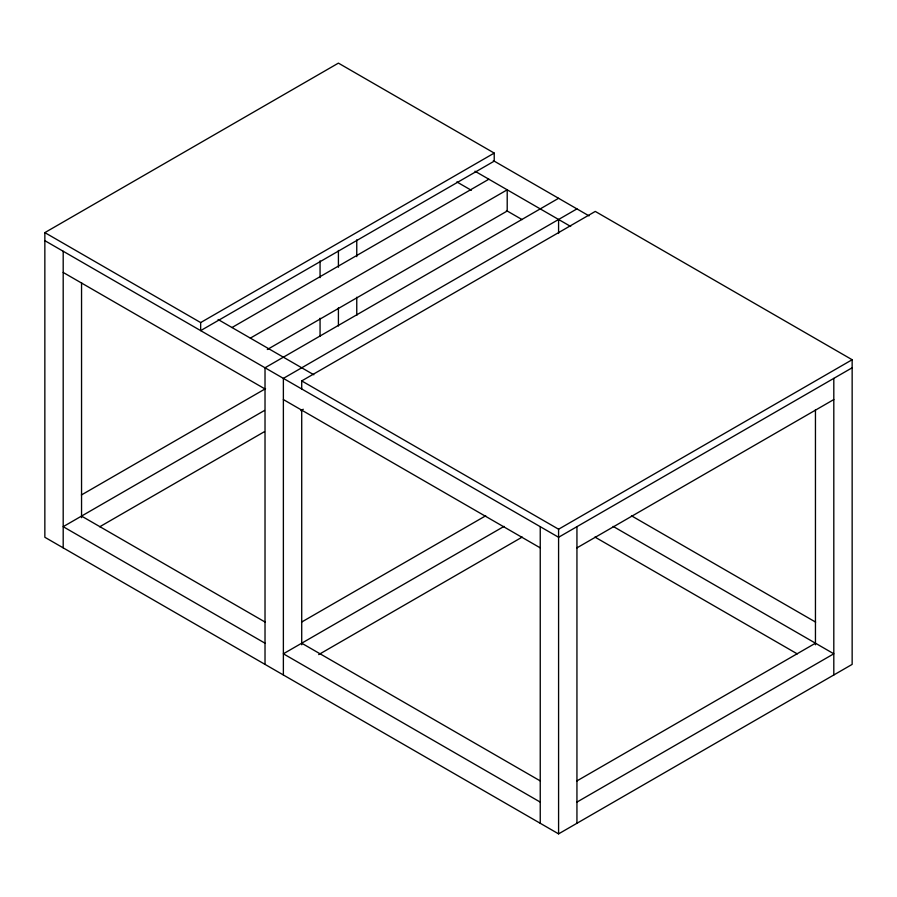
<?xml version="1.0" encoding="UTF-8"?>
<svg xmlns="http://www.w3.org/2000/svg" width="897" height="897" viewBox="0 0 897 897"><rect width="100%" height="100%" fill="white"/><g stroke="black" fill="none" stroke-linecap="round" stroke-linejoin="round"><path stroke-width="1.35" d="M301.717 388.962L301.717 380.911L595.283 211.423L852.15 359.731L852.15 664.385L558.584 833.874L44.85 537.269L44.85 232.615L338.416 63.126L494.225 153.084L494.225 161.135L200.659 330.623L200.659 322.572L494.225 153.084M231.998 327.528L488.865 179.221M250.341 338.124L507.209 189.816L507.209 211.008L267.306 349.516M558.584 198.293L265.019 367.781L265.019 664.385M81.369 494.998L265.546 388.67M576.939 208.889L283.374 378.377L283.374 674.981M264.503 410.456L63.194 526.674L265.019 643.205M99.724 526.774L264.503 431.636M300.854 410.658L303.276 409.256M301.549 622.114L485.714 515.786M504.058 526.382L283.374 653.79L540.241 802.097M318.682 654.597L522.233 537.068M301.717 380.911L558.584 529.219L852.15 359.731M852.15 367.781L558.584 537.269L44.85 240.665M576.939 547.865L833.806 399.557M576.76 781.007L815.451 643.205M576.939 802.097L833.806 653.79L613.111 526.382M493.328 160.619L589.049 215.885M474.973 171.204L570.705 226.47M456.853 181.923L471.351 190.299M506.401 210.537L522.11 219.608M631.454 515.786L815.631 622.114M218.106 319.511L313.838 374.778M594.935 537.068L797.276 653.891M44.85 232.615L200.659 322.572M63.194 272.441L265.019 388.962M283.374 399.557L540.241 547.865M81.549 516.089L265.243 622.137M301.717 643.205L540.409 781.007M833.806 378.377L833.806 674.981M815.451 409.75L815.451 644.797M576.939 526.674L576.939 823.278M558.584 219.473L558.584 233.467M558.584 529.219L558.584 833.874M540.241 526.674L540.241 823.278M356.759 239.869L356.759 256.654M356.759 297.232L356.759 315.419M338.416 250.465L338.416 267.25M338.416 307.828L338.416 326.015M320.061 260.848L320.061 277.644M320.061 318.211L320.061 336.409M301.717 409.75L301.717 644.797M81.549 282.633L81.549 517.681M63.194 251.261L63.194 547.865"/></g></svg>
